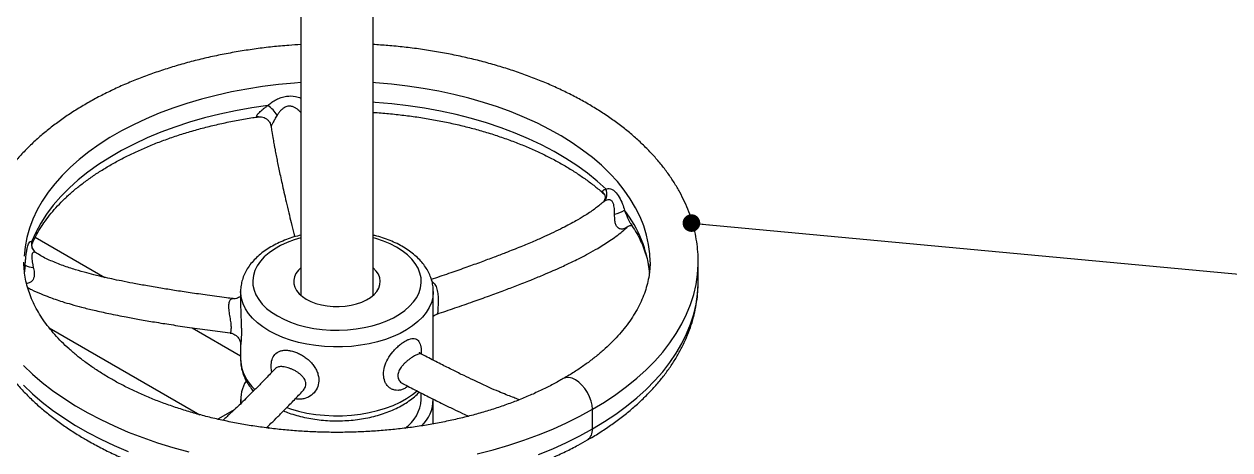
# Model space of a CAD drawing. Header units: millimetres. Extents: x 15 to 1268, y -316 to 292.
# Drawn here: x 171.22 to 204.6, y 258.94 to 270.74 of the extents above; entities that cross this region are included whole.
import ezdxf

# ---------------------------------------------------------------- set-up
doc = ezdxf.new("R2010")
doc.units = ezdxf.units.MM
doc.layers.add('FORMAT', color=7, linetype='Continuous')
doc.dimstyles.new('SLDDIMSTYLE1', dxfattribs={"dimtxt": 0.18, "dimasz": 0.488462, "dimexe": 0, "dimexo": 0.0625, "dimgap": 0, "dimtad": 0, "dimtih": 1, "dimtoh": 1, "dimdec": 0, "dimrnd": 1e-09, "dimzin": 0, "dimdsep": 46, "dimtxsty": 'Standard', "dimblk1": 'DOT', "dimblk2": 'DOT', "dimsah": 1, "dimcen": 0.09, "dimadec": 0, "dimazin": 0, "dimtfac": 0.488462, "dimtdec": 0, "dimtofl": 0, "dimtmove": 0, "dimatfit": 3, "dimldrblk": 'DOT', "dimfxl": 1, "dimfrac": 2, "dimtolj": 1, "dimtzin": 0, "dimarcsym": 0})

# ---------------------------------------------------------------- blocks, each defined once
blk = doc.blocks.new('_Dot')
at = {"color": 0, "linetype": 'ByBlock', "lineweight": -2}
blk.add_line((-0.5, 0), (-1, 0), dxfattribs=at)
at = {"color": 0, "linetype": 'ByBlock', "const_width": 0.5}
blk.add_lwpolyline([(-0.25, 0, 1), (0.25, 0, 1)], format="xyb", close=True, dxfattribs=at)

msp = doc.modelspace()

# ---------------------------------------------------------------- linework, layer by layer
at = {"color": 7, "linetype": 'Continuous', "lineweight": 25}
for p, q in [((178.88452768, 273.72962103), (178.88452768, 263.22122909)), ((180.88452768, 263.22122909), (180.88452768, 273.72962103)), ((171.53128933, 264.83284875), (173.45731866, 263.72097569)), ((171.56488733, 264.39171575), (171.55935035, 264.3950014)), ((188.55119435, 264.14851898), (188.55117178, 264.15993562)), ((189.88449462, 264.13367466), (189.88452768, 264.14851898)), ((189.88452768, 263.60415844), (189.88452768, 264.14851898)), ((171.23498753, 263.87055192), (171.24255138, 263.94386132)), ((189.88449462, 263.58931411), (189.88452768, 263.60415844)), ((177.21786101, 263.33197817), (177.21786101, 262.92574431)), ((177.21790602, 263.32303468), (177.21786101, 263.33197817)), ((182.55119435, 261.42671627), (182.55119435, 263.33197817)), ((175.87544788, 262.3250194), (177.21786101, 261.5500608)), ((177.21786101, 261.86125971), (177.21786101, 261.42671627)), ((177.55119435, 260.60175365), (177.55119435, 260.54993128)), ((182.21786101, 260.33799519), (182.21786101, 260.51606249)), ((177.05388888, 260.06391888), (176.58353559, 259.7923897)), ((177.21786101, 260.33799519), (177.21786101, 260.22065835)), ((182.55119435, 259.66342588), (182.55119435, 260.33799519)), ((186.95559549, 259.52211788), (186.95559549, 260.06647842)), ((178.0064863, 259.53862262), (177.95401991, 259.58142133))]:
    msp.add_line(p, q, dxfattribs=at)
at = {"color": 8, "linetype": 'Continuous', "lineweight": 25}
for p, q in [((187.26810625, 265.8145971), (187.24724631, 265.79728559)), ((171.25441027, 264.06316009), (171.22694134, 263.83312405)), ((171.91873927, 262.32323595), (176.08611819, 259.91745931))]:
    msp.add_line(p, q, dxfattribs=at)
at = {"color": 8, "linetype": 'Continuous', "lineweight": 25, "flags": 128}
for points in [[(178.88452768, 269.11826249), (178.70683983, 269.10527151), (178.26276666, 269.06330267), (177.82306547, 269.00808445), (177.38892162, 268.93976569), (176.96150548, 268.85853058), (176.5419693, 268.76459811), (176.13144405, 268.65822151), (175.73103646, 268.53968754), (175.34182595, 268.40931577), (174.96486176, 268.26745763), (174.60116011, 268.11449557), (174.2517015, 267.95084194), (173.91742798, 267.77693791), (173.59924071, 267.59325231), (173.29799747, 267.40028032), (173.01451034, 267.19854215), (172.74954357, 266.98858167), (172.50381145, 266.77096487), (172.27797644, 266.54627842), (172.07264734, 266.31512804), (171.8883777, 266.07813686), (171.72566426, 265.83594378), (171.58494567, 265.58920169), (171.46660129, 265.33857578), (171.37095015, 265.08474169), (171.29825012, 264.8283837), (171.24869716, 264.57019292), (171.22242488, 264.31086539)], [(188.55117178, 264.15993562), (188.54224992, 264.37576564), (188.51014838, 264.63487445), (188.45479368, 264.89267212), (188.37633507, 265.14846369), (188.27498404, 265.40155958), (188.15101383, 265.6512775), (188.00475863, 265.89694424), (187.83661273, 266.13789755), (187.6470294, 266.37348783), (187.43651975, 266.60308), (187.20565126, 266.8260551), (186.95504632, 267.04181204), (186.68538051, 267.24976917), (186.3973808, 267.44936588), (186.09182359, 267.64006409), (185.76953261, 267.82134972), (185.4313767, 267.99273404), (185.07826746, 268.15375503), (184.71115682, 268.30397862), (184.33103443, 268.44299982), (183.93892506, 268.57044386), (183.53588574, 268.68596718), (183.12300301, 268.78925833), (182.70138992, 268.88003888), (182.27218307, 268.95806408), (181.83653952, 269.0231236), (181.39563369, 269.07504204), (180.95065419, 269.11367946), (180.88452768, 269.11826249)], [(187.33378758, 266.16120013), (187.08564436, 266.38804005), (186.81679476, 266.60687508), (186.52801183, 266.81707598), (186.22012595, 267.01803833), (185.89402244, 267.20918426), (185.55063898, 267.38996415), (185.19096295, 267.55985819), (184.81602858, 267.71837784), (184.42691397, 267.8650673), (184.024738, 267.99950477), (183.6106571, 268.12130367), (183.18586193, 268.2301138), (182.75157397, 268.32562226), (182.30904199, 268.40755443), (181.85953846, 268.47567472), (181.40435591, 268.52978726), (180.94480318, 268.56973644), (180.88452768, 268.57390195)], [(178.88452768, 264.8211878), (178.7008375, 264.76496934), (178.50348124, 264.68988227), (178.32029638, 264.6036542), (178.15316265, 264.50716995), (178.00379507, 264.40141958), (177.87372635, 264.28748823), (177.76429117, 264.166545), (177.67661249, 264.03983091), (177.61159, 263.90864624), (177.56989093, 263.77433711), (177.55194317, 263.63828172), (177.55793088, 263.50187618), (177.58779263, 263.36652019), (177.64122198, 263.23360269), (177.71767068, 263.1044876), (177.81635427, 262.9804998), (177.93626012, 262.86291159), (178.07615783, 262.75292957), (178.23461186, 262.65168231)], [(178.23461186, 262.65168231), (178.40999626, 262.56020874), (178.60051135, 262.47944752), (178.80420218, 262.41022734), (179.01897861, 262.35325852), (179.24263675, 262.30912562), (179.47288156, 262.27828151), (179.70735041, 262.2610427), (179.94363735, 262.25758606), (180.17931774, 262.26794709), (180.41197318, 262.29201945), (180.63921632, 262.32955613), (180.85871533, 262.38017195), (181.06821786, 262.44334754), (181.26557412, 262.51843461), (181.44875898, 262.60466268), (181.61589271, 262.70114693), (181.7652603, 262.8068973), (181.89532902, 262.92082864), (182.00476419, 263.04177188), (182.09244288, 263.16848596), (182.15746536, 263.29967063), (182.19916443, 263.43397976), (182.21711219, 263.57003515), (182.21112448, 263.7064407), (182.18126274, 263.84179669), (182.12783338, 263.97471418), (182.05138468, 264.10382928), (181.95270109, 264.22781708), (181.83279524, 264.34540529), (181.69289753, 264.45538731), (181.5344435, 264.55663457), (181.3590591, 264.64810813), (181.16854402, 264.72886936), (180.96485318, 264.79808953), (180.88452768, 264.8211878)], [(186.95559549, 260.06647842), (187.28896527, 260.26846249), (187.60504165, 260.47950862), (187.9030864, 260.69912388), (188.18240344, 260.92679537), (188.4423404, 261.16199135), (188.6822902, 261.4041625), (188.90169242, 261.65274322), (189.10003463, 261.90715294), (189.27685359, 262.16679747), (189.43173635, 262.43107041), (189.56432115, 262.69935452), (189.67429835, 262.97102323), (189.76141109, 263.24544204), (189.8254559, 263.52197002), (189.86628322, 263.79996133), (189.88379769, 264.07876672), (189.88449462, 264.13367466)], [(186.95559549, 259.52211788), (187.28896527, 259.72410195), (187.60504165, 259.93514808), (187.9030864, 260.15476334), (188.18240344, 260.38243483), (188.4423404, 260.61763081), (188.6822902, 260.85980196), (188.90169242, 261.10838268), (189.10003463, 261.3627924), (189.27685359, 261.62243693), (189.43173635, 261.88670987), (189.56432115, 262.15499398), (189.67429835, 262.42666269), (189.76141109, 262.70108149), (189.8254559, 262.97760948), (189.86628322, 263.25560079), (189.88379769, 263.53440618), (189.88449462, 263.58931411)], [(177.9989096, 262.24343402), (177.83062295, 262.35015), (177.68038609, 262.46549432), (177.54951931, 262.58845333), (177.43917267, 262.71794646), (177.35031589, 262.85283573), (177.28372986, 262.99193571), (177.23999973, 263.13402401), (177.21950981, 263.27785193), (177.21790602, 263.32303468)], [(182.55119407, 263.33267829), (182.55101113, 263.31393278), (182.53636742, 263.16986709), (182.49841925, 263.02722605), (182.43750011, 262.88726317), (182.35414535, 262.75120846), (182.24908751, 262.62025758), (182.12324982, 262.49556133), (181.97773817, 262.37821554), (181.81383131, 262.26925144), (181.63296966, 262.16962663), (181.43674263, 262.08021661), (181.22687469, 262.00180711), (181.00521015, 261.9350872), (180.77369702, 261.88064322), (180.53436983, 261.83895362), (180.28933181, 261.81038478), (180.04073635, 261.79518775), (179.79076812, 261.7934961), (179.54162386, 261.80532468), (179.29549305, 261.83056954), (179.0545387, 261.86900884), (178.82087832, 261.92030477), (178.59656533, 261.98400653), (178.38357099, 262.05955431), (178.18376712, 262.14628421), (177.9989096, 262.24343402)], [(171.20420553, 261.28224001), (171.45422191, 261.04348674), (171.72392766, 260.81198541), (172.01269287, 260.58827671), (172.31984312, 260.37288312), (172.64466104, 260.16630771), (172.986388, 259.96903293), (173.34422589, 259.78151954), (173.71733895, 259.60420547), (174.10485577, 259.43750487), (174.50587129, 259.28180705), (174.9194489, 259.13747566), (175.34462268, 259.0048478), (175.78039963, 258.88423322)], [(171.20420553, 260.73787947), (171.45422191, 260.49912619), (171.72392766, 260.26762487), (172.01269287, 260.04391617), (172.31984312, 259.82852258), (172.64466104, 259.62194717), (172.986388, 259.42467239), (173.34422589, 259.237159), (173.71733895, 259.05984493), (174.10485577, 258.89314432)], [(186.95559549, 260.06647842), (186.94653759, 260.17790691), (186.91971196, 260.2955113), (186.87614951, 260.41477213), (186.81752431, 260.53110625), (186.74608929, 260.64004302), (186.66458967, 260.73739607), (186.57615743, 260.81942416), (186.48419097, 260.882975), (186.39222451, 260.92560637), (186.30379227, 260.94567997), (186.22229265, 260.94242439), (186.15085764, 260.91596473), (186.15010047, 260.91552549)], [(178.49212942, 260.11380381), (178.59656533, 260.07874463), (178.82087832, 260.01504287), (179.0545387, 259.96374695), (179.29549305, 259.92530765), (179.54162386, 259.90006278), (179.79076812, 259.8882342), (180.04073635, 259.88992586), (180.28933181, 259.90512289), (180.53436983, 259.93369173), (180.77369702, 259.97538132), (181.00521015, 260.0298253), (181.22687469, 260.09654521), (181.43674263, 260.17495471), (181.63296966, 260.26436474), (181.81383131, 260.36398955), (181.97773817, 260.47295364), (182.10544269, 260.5746256)], [(183.76710823, 258.82852006), (184.20780654, 258.94302058), (184.63840764, 259.06967878), (185.05790582, 259.20819885), (185.46532134, 259.35825727), (185.85970266, 259.51950356), (186.24012869, 259.69156114), (186.60571091, 259.87402814), (186.95559549, 260.06647842)], [(185.46532134, 258.81389673), (185.85970266, 258.97514302), (186.24012869, 259.1472006), (186.60571091, 259.3296676), (186.95559549, 259.52211788)]]:
    msp.add_lwpolyline(points, dxfattribs=at)
at = {"color": 7, "linetype": 'Continuous', "lineweight": 25, "flags": 128}
for points in [[(177.97386008, 268.48421908), (177.52347066, 268.41807759), (177.07987032, 268.33809397), (176.64433461, 268.24449819), (176.21811588, 268.13755939), (175.8024397, 268.01758506), (175.39850133, 267.88492019), (175.00746226, 267.73994624), (174.6304469, 267.58308007), (174.26853934, 267.41477275), (173.92278022, 267.23550824), (173.59416376, 267.04580199), (173.28363486, 266.8461995), (172.99208644, 266.63727471), (172.72035683, 266.41962838), (172.46922737, 266.19388633), (172.23942017, 265.96069767), (172.03159602, 265.72073292), (171.84635252, 265.47468208), (171.68422231, 265.22325267), (171.54567159, 264.96716764), (171.43109877, 264.70716337)], [(178.88452768, 263.98708779), (178.81531985, 263.9186582), (178.74990539, 263.82969423), (178.70657506, 263.73634046), (178.68617224, 263.64041392), (178.68909404, 263.54378171), (178.7152836, 263.44832466), (178.76423117, 263.35590074), (178.83498403, 263.26830887), (178.92616507, 263.18725394), (179.03599954, 263.11431357)], [(179.03599954, 263.11431357), (179.16234965, 263.05090748), (179.30275614, 262.99826979), (179.45448614, 262.95742503), (179.61458642, 262.9291682), (179.77994079, 262.91404929), (179.94733083, 262.91236257), (180.11349848, 262.92414087), (180.27520947, 262.94915493), (180.42931628, 262.9869179), (180.5728194, 263.03669475), (180.70292571, 263.09751663), (180.81710283, 263.16819972), (180.91312844, 263.24736826), (180.98913351, 263.3334813), (181.04363867, 263.42486277), (181.07558306, 263.51973403), (181.08434492, 263.61624851), (181.06975369, 263.71252767), (181.03209339, 263.80669755), (180.97209703, 263.89692523), (180.89093236, 263.98145455), (180.88452768, 263.98708779)]]:
    msp.add_lwpolyline(points, dxfattribs=at)
at = {"color": 7, "linetype": 'Continuous', "lineweight": 25}
for centre, radius, start, end in [((177.33498629, 267.60950488), 1.08318265, 34.176021986, 53.856353745), ((187.04057095, 266.0372399), 0.31834279, 315.62266127, 22.91669143), ((187.27184224, 266.61983839), 1.18788469, 284.628685311, 298.934802811), ((171.47452341, 264.4087806), 0.40976009, 237.50842165, 270.638154684), ((178.18676923, 260.33133751), 0.96775938, 147.772973763, 185.642088569), ((181.17012645, 260.4059623), 1.04993679, 304.701171574, 356.288392076), ((181.47043382, 260.37539063), 1.08140729, 314.731736777, 358.018297205)]:
    msp.add_arc(centre, radius, start, end, dxfattribs=at)
at = {"color": 8, "linetype": 'Continuous', "lineweight": 25}
for centre, radius, start, end in [((185.15239831, 263.4952608), 3.40670182, 5.85233033, 37.735831964), ((171.74718619, 264.65530492), 0.32031322, 170.682851048, 221.101692766), ((178.36047204, 261.48648089), 1.14417296, 182.994144856, 229.297052711), ((186.62263953, 259.48898867), 0.33460009, 305.475140804, 5.682242762)]:
    msp.add_arc(centre, radius, start, end, dxfattribs=at)
at = {"color": 7, "linetype": 'Continuous', "lineweight": 25}
for points, knots in [([(178.88452768, 270.17219763), (178.77303746, 270.16537791), (178.50945982, 270.1492552), (178.09680071, 270.10933421), (177.64722776, 270.05478272), (177.20227352, 269.98755829), (176.76274265, 269.90830991), (176.32955086, 269.81701587), (175.90357005, 269.71385629), (175.48566848, 269.59897839), (175.07669916, 269.47255865), (174.6775024, 269.33478547), (174.28890516, 269.18586348), (173.91172169, 269.02601235), (173.54675447, 268.85546778), (173.19479546, 268.67448273), (172.85662777, 268.48332975), (172.53302781, 268.28230493), (172.22478013, 268.07174231), (171.93266425, 267.85201567), (171.65745133, 267.62354672), (171.39988783, 267.38680305), (171.16069671, 267.14231275), (170.9405639, 266.89066941), (170.74012094, 266.63253274), (170.55992584, 266.36862298), (170.40044304, 266.09970814), (170.26203416, 265.82658488), (170.14493255, 265.55005512), (170.04931655, 265.27090182), (169.97506445, 264.98986898), (169.9227295, 264.70764417), (169.89056447, 264.42944506), (169.88683831, 264.24530537), (169.88502513, 264.15570117)], [0, 0, 0, 0, 0.0232699491, 0.0550132394, 0.0867660869, 0.1185312423, 0.1503114225, 0.1821092831, 0.2139273779, 0.2457681007, 0.2776336047, 0.309525691, 0.3414456601, 0.3733941138, 0.4053707008, 0.4373737923, 0.4694000827, 0.5014441145, 0.5334975682, 0.565544606, 0.5975686851, 0.629549023, 0.6614606505, 0.6932750189, 0.7249613314, 0.7564886758, 0.7878288664, 0.818959683, 0.8498680155, 0.8805523541, 0.911024165, 0.9413079258, 0.971439857, 1, 1, 1, 1]), ([(189.88396269, 264.13172131), (189.88415927, 264.1366833), (189.88807893, 264.23562168), (189.87616076, 264.42870502), (189.84662862, 264.70985075), (189.79381911, 264.98945864), (189.7208624, 265.26701773), (189.62702569, 265.54210546), (189.51260281, 265.81425965), (189.37762443, 266.08298625), (189.22223521, 266.34774602), (189.04662217, 266.60795666), (188.85105974, 266.86300068), (188.63591435, 267.11224019), (188.40164893, 267.35503499), (188.14881624, 267.5907608), (187.87804662, 267.81882468), (187.59003234, 268.03867569), (187.2855118, 268.24981047), (186.9652558, 268.45177419), (186.63006657, 268.64415267), (186.28076201, 268.82657534), (185.91816862, 268.99871137), (185.54310799, 269.16026835), (185.1564069, 269.31098154), (184.75890087, 269.45060938), (184.35143472, 269.57893108), (183.93486343, 269.69574603), (183.51005191, 269.80086981), (183.07787716, 269.89414579), (182.63922022, 269.97540025), (182.19499483, 270.04460977), (181.74603738, 270.10127777), (181.30908848, 270.14519561), (181.02080179, 270.16396965), (180.88452768, 270.1728442)], [0, 0, 0, 0, 0.0015785158, 0.0314744171, 0.0613603795, 0.0912820178, 0.1212913368, 0.1514341476, 0.1817473206, 0.2122567494, 0.2429762409, 0.2739074947, 0.3050412002, 0.3363590991, 0.3678366821, 0.3994460835, 0.4311587473, 0.4629475538, 0.4947882638, 0.5266602949, 0.5585469488, 0.5904325136, 0.6223075608, 0.6541661391, 0.6860044646, 0.7178204647, 0.7496133875, 0.7813834802, 0.8131317327, 0.844859677, 0.8765692349, 0.9082626036, 0.9399421713, 0.9716104569, 1, 1, 1, 1]), ([(178.89192987, 268.27838892), (178.86386604, 268.30918466), (178.81898192, 268.35843809), (178.74369684, 268.41284711), (178.67052696, 268.45038328), (178.59399008, 268.46779019), (178.52473824, 268.46265629), (178.47124006, 268.4468223), (178.41460275, 268.41844223), (178.3541801, 268.37267893), (178.29391407, 268.30904982), (178.25444298, 268.25520873), (178.23481226, 268.22386385), (178.23112034, 268.21796886)], [0, 0, 0, 0, 0.1550216838, 0.2479353, 0.343112829, 0.4578891583, 0.5307828037, 0.59376976, 0.6589275502, 0.7587885118, 0.865643213, 0.9747317097, 1, 1, 1, 1]), ([(171.45027299, 264.66371442), (171.48056647, 264.72962164), (171.54396438, 264.86755164), (171.66535753, 265.0763455), (171.80786867, 265.28875544), (171.96941459, 265.49749038), (172.14912972, 265.7022767), (172.34691828, 265.90277882), (172.56244997, 266.09859925), (172.79540025, 266.28929034), (173.04537078, 266.47436818), (173.31189781, 266.65332348), (173.59444326, 266.82563392), (173.89240625, 266.99078151), (174.20513225, 267.14826298), (174.5319202, 267.29759569), (174.872016, 267.43831608), (175.22461613, 267.56998602), (175.58887576, 267.69218853), (175.96390013, 267.80455884), (176.34879793, 267.90667906), (176.74250225, 267.99848021), (177.14445877, 268.07874565), (177.46754458, 268.13578404), (177.65811816, 268.16202592), (177.71044341, 268.16923108)], [0, 0, 0, 0, 0.0423717009, 0.0886750968, 0.134452149, 0.179808115, 0.2248425152, 0.2696419662, 0.3142781493, 0.3588083537, 0.4032771247, 0.4477182467, 0.4921543048, 0.536600237, 0.5810701015, 0.6255732317, 0.6701153157, 0.7146992652, 0.7593259007, 0.8039944877, 0.8487031497, 0.8934491836, 0.9382292982, 0.9830397914, 1, 1, 1, 1]), ([(177.71133739, 268.17051547), (177.71286757, 268.17082175), (177.72710656, 268.17367188), (177.77002586, 268.1745972), (177.83332039, 268.16448121), (177.90175357, 268.13666882), (177.96587913, 268.09031067), (178.01602029, 268.02931642), (178.04779873, 267.96476551), (178.05542466, 267.9237491), (178.05873521, 267.90594321)], [0, 0, 0, 0, 0.0145841256, 0.1357117996, 0.2741038458, 0.4224583048, 0.5755478312, 0.7409469898, 0.8875408613, 1, 1, 1, 1]), ([(180.88452768, 268.29243052), (180.90453581, 268.29136249), (181.06650707, 268.28271645), (181.36814767, 268.2552755), (181.78793269, 268.20945969), (182.2027157, 268.15104337), (182.61171972, 268.08164572), (183.01384245, 268.00109416), (183.40809117, 267.90974117), (183.7934704, 267.8078439), (184.1690162, 267.69572998), (184.53379151, 267.57375274), (184.88689243, 267.44230258), (185.22745104, 267.30180279), (185.55464273, 267.15270975), (185.86768082, 266.99550844), (186.1658595, 266.83071894), (186.44841776, 266.6588591), (186.71507167, 266.48056482), (186.9640456, 266.29612295), (187.15924937, 266.1394416), (187.26450615, 266.04283636), (187.29905053, 266.01113135)], [0, 0, 0, 0, 0.0076132952, 0.0616317006, 0.1156324145, 0.1696100533, 0.2235592702, 0.2774747917, 0.3313514742, 0.3851843867, 0.438968928, 0.4927009898, 0.5463771778, 0.5999951089, 0.6535538025, 0.7070541925, 0.760499786, 0.813897502, 0.867258724, 0.920600599, 0.9739417976, 1, 1, 1, 1]), ([(178.06003442, 267.90663664), (178.06741468, 267.8573753), (178.08592419, 267.73382905), (178.11466165, 267.56462306), (178.14155233, 267.4123707), (178.16153904, 267.303525), (178.1774734, 267.21859315), (178.19303265, 267.13727041), (178.21443829, 267.02746346), (178.24255219, 266.88697785), (178.27857868, 266.71247693), (178.31901626, 266.52229958), (178.36532377, 266.31056939), (178.41897815, 266.07183231), (178.48143944, 265.80110982), (178.54809, 265.51920218), (178.61871538, 265.22685469), (178.67291354, 265.00541011), (178.70518393, 264.87626631), (178.71277959, 264.84586901)], [0, 0, 0, 0, 0.0382149564, 0.0958421956, 0.1397305525, 0.167279432, 0.1903441169, 0.2145409684, 0.2399323789, 0.2898038538, 0.3443390225, 0.405182925, 0.4743112026, 0.5547423717, 0.6481225202, 0.756344859, 0.8550541116, 0.9658832723, 1, 1, 1, 1]), ([(187.33378758, 266.16120013), (187.35234236, 266.16918344), (187.38944125, 266.18514547), (187.45245204, 266.18123552), (187.51903455, 266.15318946), (187.60343917, 266.08552663), (187.69835862, 265.95362007), (187.78528584, 265.76878674), (187.82777094, 265.63804812), (187.84655757, 265.58023638)], [0, 0, 0, 0, 0.1157297027, 0.2313927736, 0.3492913584, 0.4670655224, 0.6664413976, 0.8525026158, 1, 1, 1, 1]), ([(187.24658951, 265.79811077), (187.16943127, 265.73465675), (187.00374499, 265.59839833), (186.74943929, 265.4327216), (186.51996163, 265.29693742), (186.31980031, 265.18721793), (186.11450451, 265.08082297), (185.88092092, 264.96678649), (185.61377316, 264.84325154), (185.31112511, 264.7102041), (184.95251359, 264.56023557), (184.58682231, 264.41459463), (184.22064863, 264.27422822), (183.86216166, 264.14088095), (183.46345609, 263.99665483), (183.02052021, 263.84102532), (182.69413012, 263.72819117), (182.51485595, 263.66810263), (182.49895913, 263.66277438)], [0, 0, 0, 0, 0.0549373118, 0.1179700019, 0.1682102741, 0.2041582353, 0.2464933508, 0.2989617495, 0.3518395955, 0.4144777629, 0.4884542754, 0.5755888014, 0.6420069565, 0.7158841144, 0.7979764454, 0.8891064387, 0.9901667082, 1, 1, 1, 1]), ([(187.28900061, 266.0238692), (187.28862988, 266.02430203), (187.28713839, 266.02604334), (187.29502813, 266.01449394), (187.30580639, 265.98379767), (187.31099743, 265.92961201), (187.29787241, 265.86938975), (187.26918439, 265.81910853), (187.25021069, 265.80225797), (187.2424674, 265.79538115)], [0, 0, 0, 0, 0.0406002555, 0.1633412166, 0.301175289, 0.467275372, 0.6652837957, 0.8634001564, 1, 1, 1, 1]), ([(187.57184705, 265.47046153), (187.57167235, 265.51310118), (187.57139295, 265.58129729), (187.56097973, 265.67165024), (187.54495187, 265.74659809), (187.51955479, 265.80675856), (187.48820171, 265.84382078), (187.45922847, 265.86257729), (187.42391525, 265.87276348), (187.38011639, 265.8707132), (187.3295755, 265.85355917), (187.29208523, 265.83199753), (187.27190207, 265.81735155), (187.26810625, 265.8145971)], [0, 0, 0, 0, 0.1550216838, 0.2479353, 0.343112829, 0.4578891583, 0.5307828037, 0.59376976, 0.6589275502, 0.7587885118, 0.865643213, 0.9747317097, 1, 1, 1, 1]), ([(182.65349846, 262.70563667), (182.81863347, 262.76135793), (183.15218884, 262.87390903), (183.63558819, 263.04245992), (184.08726155, 263.2041392), (184.48912239, 263.35244309), (184.87060834, 263.49769111), (185.22992663, 263.63948628), (185.56581068, 263.77761433), (185.85322278, 263.90091231), (186.08515723, 264.00469927), (186.27343661, 264.09219118), (186.44431388, 264.17423462), (186.63496102, 264.26933627), (186.85873624, 264.38700525), (187.13331452, 264.54154487), (187.44841146, 264.73973894), (187.7341699, 264.94531276), (187.89476364, 265.09158984), (187.94965574, 265.1415884)], [0, 0, 0, 0, 0.0912579436, 0.1843314604, 0.2672876051, 0.3411528055, 0.4068514802, 0.4787465088, 0.5406073575, 0.5936745329, 0.6390097843, 0.6703214752, 0.6993045979, 0.7351677984, 0.7781477374, 0.826756524, 0.89314523, 0.9634762675, 1, 1, 1, 1]), ([(187.94580593, 265.13349601), (187.95259863, 265.13933331), (187.96772889, 265.15233547), (188.00951635, 265.16336722), (188.04808955, 265.1589322), (188.06248826, 265.15090101), (188.06053643, 265.15238495), (188.06015021, 265.15267859)], [0, 0, 0, 0, 0.2466208897, 0.5493310453, 0.7705145818, 0.9545894386, 1, 1, 1, 1]), ([(188.01702809, 265.20044507), (188.04066042, 265.16649096), (188.11282171, 265.06281213), (188.21283609, 264.88748597), (188.31834594, 264.67453598), (188.40424049, 264.45919343), (188.47072969, 264.24151742), (188.51530681, 264.04499759), (188.52890121, 263.92117622), (188.53445974, 263.87054773)], [0, 0, 0, 0, 0.0770054235, 0.2351359643, 0.3946970839, 0.5560451799, 0.7195098245, 0.885312269, 1, 1, 1, 1]), ([(171.25441027, 264.06316009), (171.25788707, 264.11028711), (171.26483866, 264.20451401), (171.27904705, 264.33780005), (171.29660464, 264.45924647), (171.32242634, 264.58742371), (171.35794869, 264.68727426), (171.39788408, 264.72783888), (171.42091475, 264.71350272), (171.43109877, 264.70716337)], [0, 0, 0, 0, 0.1157297027, 0.2313927736, 0.3492913584, 0.4670655224, 0.6664413976, 0.8525026158, 1, 1, 1, 1]), ([(178.88452768, 264.89272147), (178.81989997, 264.87593821), (178.68192429, 264.84010713), (178.48143646, 264.77042725), (178.28247577, 264.68719801), (178.09564094, 264.59201899), (177.92229385, 264.48561588), (177.7642452, 264.3683669), (177.62328903, 264.24103271), (177.50125143, 264.1046931), (177.39967929, 263.96081756), (177.31997618, 263.81123483), (177.26207266, 263.65792818), (177.22861883, 263.50292776), (177.2149836, 263.3899385), (177.21885704, 263.32963879), (177.21942133, 263.32085424)], [0, 0, 0, 0, 0.0686801196, 0.1466272924, 0.2248418663, 0.3033327529, 0.3820654436, 0.4609154162, 0.5395881216, 0.6177015683, 0.6947928241, 0.7704401613, 0.8444163816, 0.9167828087, 0.9878767908, 1, 1, 1, 1]), ([(182.54975591, 263.33276274), (182.54887448, 263.37556047), (182.54694392, 263.46929872), (182.51865527, 263.61239391), (182.47063266, 263.76028697), (182.40212249, 263.90403229), (182.31409851, 264.0430214), (182.20655497, 264.17648356), (182.07995081, 264.30343815), (181.93505152, 264.4227342), (181.77309543, 264.53321155), (181.5956291, 264.63374112), (181.40461731, 264.72368088), (181.20136054, 264.80151847), (181.02744719, 264.85783283), (180.91890648, 264.88354639), (180.88452768, 264.89169081)], [0, 0, 0, 0, 0.0592647679, 0.1298053935, 0.2006044582, 0.2722332316, 0.3451198558, 0.4194824565, 0.4952953648, 0.5723170596, 0.650182455, 0.7285178615, 0.807012264, 0.8854376103, 0.9637139184, 1, 1, 1, 1]), ([(171.50759665, 264.44623418), (171.49723855, 264.45781681), (171.47107443, 264.48707406), (171.44906918, 264.54179728), (171.43930066, 264.59766023), (171.44188106, 264.63970236), (171.44878079, 264.66263669), (171.44886105, 264.66262519), (171.44888831, 264.66262129)], [0, 0, 0, 0, 0.1356173058, 0.3425636012, 0.539395117, 0.7283099782, 0.9077383117, 1, 1, 1, 1]), ([(171.56661455, 264.39425383), (171.55359963, 264.40277662), (171.52963518, 264.41846968), (171.51476474, 264.43569624), (171.50797032, 264.44356717)], [0, 0, 0, 0, 0.5430929451, 1, 1, 1, 1]), ([(177.00001309, 263.1325808), (176.94287965, 263.13988717), (176.70766371, 263.16996715), (176.31320662, 263.22400505), (175.8335476, 263.29248594), (175.40487785, 263.3574474), (174.99598226, 263.42300273), (174.60902244, 263.48911445), (174.24556226, 263.555857), (173.93277574, 263.61744704), (173.66462597, 263.67390647), (173.43292752, 263.72589395), (173.20354836, 263.78060809), (172.94379875, 263.84712847), (172.63556525, 263.93485783), (172.29793443, 264.04454153), (171.96423809, 264.1791449), (171.71243429, 264.29480656), (171.59226434, 264.3811345), (171.56395755, 264.40146959)], [0, 0, 0, 0, 0.0308227499, 0.126895929, 0.2129149381, 0.2898376381, 0.3585377401, 0.4340533001, 0.4993443456, 0.555631535, 0.603986945, 0.6453463467, 0.6820981414, 0.729542065, 0.7880387279, 0.8526928932, 0.918357941, 0.980768699, 1, 1, 1, 1]), ([(173.61817063, 260.91598037), (173.567793, 260.94550514), (173.42128976, 261.03136616), (173.19054751, 261.17884853), (172.93190121, 261.36003849), (172.6904265, 261.54695798), (172.46631152, 261.73889648), (172.25999988, 261.93530639), (172.07175958, 262.13563237), (171.90180643, 262.33937707), (171.75028402, 262.54610868), (171.61728488, 262.75548823), (171.50288815, 262.96728942), (171.40714999, 263.18141009), (171.33033661, 263.39786185), (171.27227143, 263.61672173), (171.23504023, 263.83803544), (171.2175245, 264.01404811), (171.21970475, 264.11637235), (171.22029551, 264.14409796)], [0, 0, 0, 0, 0.03217754, 0.0935755461, 0.1549344295, 0.216282477, 0.277641653, 0.3390524962, 0.4005688445, 0.4622603328, 0.5242146231, 0.5865386863, 0.6493578926, 0.7128108024, 0.7770363816, 0.8421494098, 0.9082008031, 0.9751262345, 1, 1, 1, 1]), ([(188.54968516, 264.15818059), (188.55020791, 264.14512603), (188.55375603, 264.05651942), (188.54009541, 263.89245725), (188.50735762, 263.66617941), (188.45184061, 263.44093939), (188.37639327, 263.21772592), (188.28090771, 262.99719617), (188.16604807, 262.77975333), (188.03217638, 262.56565608), (187.87962288, 262.35512272), (187.70865206, 262.14839874), (187.51951192, 261.94579114), (187.31249045, 261.74766024), (187.08783142, 261.55446286), (186.84615027, 261.36654956), (186.58694551, 261.18485588), (186.35475217, 261.0345279), (186.2030718, 260.9477953), (186.1490072, 260.91688053)], [0, 0, 0, 0, 0.0116612249, 0.0791494534, 0.1465736178, 0.2134530977, 0.2795059581, 0.3446247902, 0.408840622, 0.4722643258, 0.5350378545, 0.5973040302, 0.6591914701, 0.720808935, 0.782244703, 0.8435682888, 0.9048330448, 0.9660789096, 1, 1, 1, 1]), ([(169.88502513, 263.61134063), (169.88485399, 263.6067451), (169.8811831, 263.5081706), (169.8935459, 263.31547298), (169.92369694, 263.03436501), (169.97713851, 262.754813), (170.0507201, 262.47732192), (170.14518067, 262.20231587), (170.2602247, 261.93025762), (170.39582114, 261.66164259), (170.55182364, 261.39701134), (170.72804298, 261.1369474), (170.92420213, 260.88206914), (171.13993143, 260.63301461), (171.37476618, 260.39042453), (171.62814716, 260.15491966), (171.89945659, 259.92710221), (172.18794561, 259.7074828), (172.49308039, 259.496709), (172.75018023, 259.33452063), (172.90625038, 259.24335402), (172.95155815, 259.21688801)], [0, 0, 0, 0, 0.0027089413, 0.0581070393, 0.1134887841, 0.168939658, 0.2245557692, 0.2804215781, 0.3366048431, 0.3931528916, 0.4500906222, 0.5074205291, 0.565124795, 0.6231691592, 0.6815079381, 0.7400893874, 0.7988606189, 0.8577715058, 0.9167773202, 0.9758401365, 1, 1, 1, 1]), ([(171.32192714, 263.44214724), (171.35702016, 263.42232426), (171.47758355, 263.35422166), (171.67729299, 263.26850203), (171.89722577, 263.18092205), (172.09373716, 263.11089274), (172.29838162, 263.04356233), (172.5424564, 262.97025195), (172.83421626, 262.89068681), (173.18133805, 262.80521023), (173.59288692, 262.71397253), (174.01300439, 262.6301922), (174.43427521, 262.55291597), (174.84758466, 262.48216612), (175.30833882, 262.4084645), (175.8215624, 262.33173223), (176.36711389, 262.25487704), (176.74233126, 262.20588491), (176.92770549, 262.1816806)], [0, 0, 0, 0, 0.0210938711, 0.072468782, 0.1126840649, 0.1441358837, 0.1807635143, 0.2244594325, 0.2762960967, 0.337578451, 0.4098727511, 0.4950368116, 0.5600266109, 0.6324311742, 0.7130532365, 0.8027745192, 0.9025617522, 1, 1, 1, 1]), ([(186.81607217, 259.2177627), (186.84412641, 259.23344645), (186.9855029, 259.31248309), (187.22575936, 259.46466301), (187.53540198, 259.67431327), (187.82776954, 259.89393824), (188.10356942, 260.12210482), (188.36165847, 260.35861832), (188.60141885, 260.60288003), (188.82213494, 260.85431776), (189.02318085, 261.11226855), (189.20399404, 261.37601525), (189.36410758, 261.64479063), (189.5031563, 261.9177987), (189.62090359, 262.19423728), (189.71716752, 262.4733226), (189.79206867, 262.75430893), (189.84504622, 263.03650797), (189.8778133, 263.31433147), (189.8819527, 263.49811859), (189.88396269, 263.58736077)], [0, 0, 0, 0, 0.0147318425, 0.0742396239, 0.1337656643, 0.1932805989, 0.2527539375, 0.3121473258, 0.3714146178, 0.4305029677, 0.4893552586, 0.547914019, 0.6061266661, 0.663951512, 0.7213636238, 0.7783594978, 0.8349596876, 0.891208944, 0.9471739285, 1, 1, 1, 1]), ([(177.21786101, 263.20338619), (177.21459877, 263.19971333), (177.20245519, 263.18604124), (177.16263555, 263.15885666), (177.10159476, 263.13573408), (177.04263418, 263.12639886), (177.00953156, 263.13276264), (176.99973173, 263.1346466)], [0, 0, 0, 0, 0.0929629854, 0.3460513461, 0.612112918, 0.8851683495, 1, 1, 1, 1]), ([(182.55119435, 262.64481727), (182.56836258, 262.6594433), (182.59828196, 262.68493234), (182.63731884, 262.69749661), (182.65395573, 262.7028513)], [0, 0, 0, 0, 0.5738162363, 1, 1, 1, 1]), ([(176.9273278, 262.17953393), (176.9351885, 262.17908795), (176.97065209, 262.17707591), (177.02787507, 262.15453129), (177.09163151, 262.11564523), (177.1401538, 262.0682137), (177.17515341, 262.0179065), (177.19838035, 261.96763032), (177.21147507, 261.9211209), (177.21695485, 261.88461995), (177.21731558, 261.86660397), (177.21742839, 261.86097009)], [0, 0, 0, 0, 0.0498038006, 0.2246899992, 0.3806696232, 0.5220928281, 0.6509659804, 0.7676396328, 0.8713751815, 0.9597769629, 1, 1, 1, 1]), ([(177.21902162, 261.42282843), (177.22027404, 261.3781293), (177.22295352, 261.28249792), (177.25260109, 261.13765508), (177.30191836, 260.99004139), (177.37116833, 260.84633824), (177.4618209, 260.70846782), (177.5307109, 260.6172375), (177.57367408, 260.5747125), (177.57483901, 260.57355946)], [0, 0, 0, 0, 0.1458462133, 0.3120301154, 0.4789063828, 0.6478064334, 0.8197142511, 0.9951116414, 1, 1, 1, 1]), ([(182.22651733, 261.59582884), (182.21916302, 261.59947638), (182.19805237, 261.60994666), (182.1771327, 261.63244796), (182.16685095, 261.65108404), (182.16766699, 261.64899303), (182.1679003, 261.64839518)], [0, 0, 0, 0, 0.2065801087, 0.5929909853, 0.8836302102, 1, 1, 1, 1]), ([(184.93115315, 260.33181843), (184.91407281, 260.33790942), (184.85107769, 260.360374), (184.73094686, 260.4060557), (184.55881664, 260.47420382), (184.34948974, 260.56150576), (184.12749485, 260.65849157), (183.89593096, 260.76352412), (183.65872473, 260.87439172), (183.39039919, 261.00332395), (183.08749976, 261.15257826), (182.74617417, 261.3249411), (182.45470657, 261.47458581), (182.27643551, 261.56839675), (182.22576637, 261.5950602)], [0, 0, 0, 0, 0.0193869849, 0.0715023917, 0.1353323603, 0.2125960202, 0.3053455328, 0.3824028064, 0.4695973105, 0.5680564675, 0.6790366167, 0.8039294061, 0.9442717794, 1, 1, 1, 1]), ([(178.17900455, 261.19658522), (178.13441364, 261.14963569), (178.00746963, 261.01597702), (177.80949907, 260.81160727), (177.59482488, 260.59300418), (177.40982147, 260.40806379), (177.25116436, 260.25233606), (177.10914439, 260.11556865), (176.9838417, 259.99736422), (176.87540754, 259.89738921), (176.79159745, 259.8215708), (176.74400138, 259.77951209), (176.72413553, 259.76195744)], [0, 0, 0, 0, 0.0911590478, 0.2595169169, 0.4054196831, 0.5314007318, 0.6396786919, 0.732183913, 0.8246971876, 0.8993026889, 0.957970513, 1, 1, 1, 1]), ([(178.17961466, 261.19647363), (178.1797424, 261.19669148), (178.18001062, 261.1971489), (178.17986801, 261.19693259), (178.17979332, 261.19681931)], [0, 0, 0, 0, 0.4762667129, 1, 1, 1, 1]), ([(186.1490072, 260.91688053), (186.10610874, 260.89166703), (185.96702426, 260.80992036), (185.71560419, 260.67943946), (185.39618691, 260.52579912), (185.06220822, 260.38096762), (184.71557002, 260.24486758), (184.35679771, 260.11806649), (183.98684017, 260.00092341), (183.60658112, 259.89381502), (183.21696485, 259.79707289), (182.81895732, 259.71099874), (182.41355179, 259.6358593), (182.00176264, 259.5718869), (181.58462275, 259.5192788), (181.16318003, 259.478197), (180.73849439, 259.44876807), (180.31163475, 259.43108299), (179.88367614, 259.42519714), (179.45569925, 259.43113017), (179.02878757, 259.44886559), (178.60402214, 259.47835057), (178.18247631, 259.51949624), (177.76521298, 259.57217802), (177.35328412, 259.63623553), (176.94772783, 259.71147256), (176.54956529, 259.79765714), (176.15979775, 259.89452162), (175.77940267, 260.00176265), (175.40933219, 260.11904228), (175.05050198, 260.24598512), (174.70381489, 260.38219147), (174.37005339, 260.52719186), (174.05025975, 260.68062199), (173.80153846, 260.81146615), (173.66096991, 260.89158605), (173.61817063, 260.91598037)], [0, 0, 0, 0, 0.0134839576, 0.0437174061, 0.0739707751, 0.1042490432, 0.1345550336, 0.1648899369, 0.1952537228, 0.2256454579, 0.2560635512, 0.2865059397, 0.3169702272, 0.3474537877, 0.3779538397, 0.4084674996, 0.4389918187, 0.469523807, 0.5000604495, 0.5305987151, 0.5611350533, 0.5916659109, 0.6221882374, 0.6526989854, 0.6831951213, 0.7136736418, 0.7441316, 0.7745661445, 0.8049745756, 0.8353544243, 0.8657035602, 0.8960203376, 0.9263037895, 0.9565538824, 0.9867718462, 1, 1, 1, 1]), ([(181.70321565, 260.78257022), (181.82998342, 260.7162718), (182.08527756, 260.58275523), (182.45326973, 260.3953336), (182.79300105, 260.22595437), (183.09003909, 260.08177725), (183.33081811, 259.96758283), (183.47305212, 259.90257088), (183.52946517, 259.87678576)], [0, 0, 0, 0, 0.2082234577, 0.419335526, 0.6044069377, 0.76623586, 0.9072841549, 1, 1, 1, 1]), ([(177.930232, 259.55335397), (177.97285881, 259.59469198), (178.0777471, 259.69640902), (178.25405524, 259.87178712), (178.46951027, 260.0896905), (178.70153747, 260.32832329), (178.8620486, 260.49672426), (178.94084232, 260.57939105)], [0, 0, 0, 0, 0.1264062782, 0.3110375285, 0.5230925059, 0.7658896537, 1, 1, 1, 1]), ([(178.40312468, 260.02313735), (178.45400642, 260.0024982), (178.57146871, 259.95485199), (178.76801518, 259.89398512), (178.98843748, 259.83866743), (179.2158577, 259.79614272), (179.44808863, 259.76612281), (179.68353195, 259.74885909), (179.92042497, 259.74438904), (180.15703569, 259.75273814), (180.39162284, 259.77386414), (180.62246773, 259.80767344), (180.84788955, 259.85402597), (181.06625077, 259.91274242), (181.27593488, 259.98361912), (181.47539697, 260.06640095), (181.66292013, 260.16089641), (181.83740906, 260.26650307), (181.99517946, 260.3837882), (182.10435061, 260.4764669), (182.1545777, 260.53296692), (182.16396898, 260.5435311)], [0, 0, 0, 0, 0.0424758912, 0.0980570874, 0.1535161095, 0.2088599045, 0.2641097116, 0.3192943725, 0.3744466189, 0.4296011678, 0.4847860399, 0.5400334289, 0.5953797096, 0.6508601699, 0.7065066808, 0.7623431384, 0.8183772022, 0.8745865247, 0.9308889681, 0.9870778585, 1, 1, 1, 1]), ([(172.95155815, 259.21688801), (173.01109377, 259.1830333), (173.18283725, 259.08537203), (173.47765853, 258.93154964), (173.83972687, 258.75898427), (174.21446578, 258.59713195), (174.60081649, 258.44608049), (174.99801188, 258.30611688), (175.40518915, 258.1774504), (175.8214986, 258.06028597), (176.246074, 257.95480572), (176.6780403, 257.86117454), (177.11651179, 257.77953874), (177.56059326, 257.71002631), (178.00938064, 257.65274657), (178.46196223, 257.60778981), (178.91741988, 257.57522707), (179.37483057, 257.55510981), (179.83326795, 257.54746969), (180.29180231, 257.55231849), (180.74950138, 257.56964773), (181.20543488, 257.59942855), (181.65867811, 257.64161212), (182.1083146, 257.69613038), (182.55343507, 257.76289631), (182.99313898, 257.84180445), (183.42653596, 257.93273143), (183.85274667, 258.03553682), (184.27090514, 258.15006287), (184.68015436, 258.27613851), (185.07966539, 258.41356709), (185.46856733, 258.5621743), (185.84620814, 258.72163012), (186.21117748, 258.8921132), (186.53572086, 259.05697532), (186.73183932, 259.16945338), (186.81607217, 259.2177627)], [0, 0, 0, 0, 0.0160088503, 0.0461810153, 0.0763378982, 0.1064793392, 0.1366017016, 0.1667029815, 0.1967824345, 0.22684027, 0.2568774062, 0.2868952793, 0.3168956982, 0.3468807351, 0.3768526448, 0.4068138074, 0.4367666871, 0.4667138038, 0.496657715, 0.5266010024, 0.5565459279, 0.5864945697, 0.616449541, 0.6464134525, 0.6763889006, 0.7063784505, 0.7363846105, 0.7664097941, 0.7964562657, 0.8265260656, 0.8566209052, 0.8867420285, 0.9168900267, 0.9470645993, 0.9772642508, 1, 1, 1, 1])]:
    msp.add_open_spline(points, degree=3, knots=knots, dxfattribs=at)
at = {"color": 8, "linetype": 'Continuous', "lineweight": 25}
for points, knots in [([(177.97386008, 268.48421908), (178.00951002, 268.5149398), (178.08078936, 268.57636356), (178.20570117, 268.65123292), (178.34196436, 268.7084198), (178.51975312, 268.75001416), (178.71179504, 268.75209159), (178.83511809, 268.70746103), (178.88452768, 268.68957972)], [0, 0, 0, 0, 0.1447127863, 0.2893422537, 0.436767092, 0.5840363499, 0.833343466, 1, 1, 1, 1]), ([(177.71012754, 268.17143839), (177.70366572, 268.17041843), (177.68566997, 268.16757788), (177.67042704, 268.17262525), (177.66373088, 268.18556229), (177.66701047, 268.20189623), (177.67725758, 268.22229301), (177.69330218, 268.24559532), (177.71458212, 268.27075394), (177.74392041, 268.30179399), (177.78306594, 268.33901234), (177.83975931, 268.38698232), (177.90353754, 268.4361567), (177.95033248, 268.46813899), (177.97386008, 268.48421908)], [0, 0, 0, 0, 0.0627041169, 0.1746270147, 0.2508692685, 0.3299646802, 0.3817721996, 0.4513660459, 0.5232136406, 0.5665527511, 0.6677468448, 0.7715821824, 0.8851559055, 1, 1, 1, 1]), ([(178.23112034, 268.21796886), (178.21909921, 268.19805948), (178.19495484, 268.1580716), (178.16238269, 268.10061634), (178.13264619, 268.04665528), (178.1036588, 267.99264924), (178.08342582, 267.95409256), (178.06738043, 267.92294749), (178.06022874, 267.90865333), (178.06010122, 267.90704584), (178.06006915, 267.90664154)], [0, 0, 0, 0, 0.141325237, 0.2838508458, 0.4087970302, 0.5367413822, 0.7069344852, 0.7668466795, 0.9413585595, 1, 1, 1, 1]), ([(187.30075955, 266.01298268), (187.29345882, 266.0195488), (187.27864021, 266.03287634), (187.26147934, 266.05405774), (187.24794472, 266.07623674), (187.2425878, 266.09473633), (187.24228554, 266.11359406), (187.24969273, 266.13128895), (187.26944809, 266.14719385), (187.29767613, 266.15777878), (187.32170588, 266.16005546), (187.33378758, 266.16120013)], [0, 0, 0, 0, 0.0698428948, 0.1417631813, 0.2383748207, 0.3381151608, 0.3982794244, 0.5387591909, 0.6829055876, 0.8405710157, 1, 1, 1, 1]), ([(187.94492763, 265.13463937), (187.9301187, 265.12201541), (187.90003362, 265.09636921), (187.84626891, 265.06989147), (187.79465501, 265.05679074), (187.74756483, 265.05675966), (187.70235953, 265.06740604), (187.6660424, 265.0902122), (187.63510372, 265.12421468), (187.6135294, 265.15910539), (187.59494321, 265.20845863), (187.58543779, 265.24956422), (187.57651777, 265.30478954), (187.57107068, 265.37530848), (187.5715861, 265.43847916), (187.57184705, 265.47046153)], [0, 0, 0, 0, 0.0997979613, 0.2027445142, 0.3078997634, 0.3760571935, 0.4458301169, 0.5412887198, 0.5721029312, 0.6403329556, 0.7003549611, 0.7625846227, 0.7864177723, 0.8918664786, 1, 1, 1, 1]), ([(187.84655757, 265.58023638), (187.85951003, 265.54587298), (187.8856778, 265.47644881), (187.92459656, 265.38026199), (187.96359073, 265.29666138), (187.99370221, 265.23891443), (188.01354265, 265.21068509), (188.01953786, 265.202155)], [0, 0, 0, 0, 0.269243029, 0.5439500511, 0.7275344124, 0.9176687454, 1, 1, 1, 1]), ([(171.43109877, 264.70716337), (171.43777262, 264.7075522), (171.45125577, 264.70833776), (171.45719798, 264.69346968), (171.45648047, 264.67806809), (171.45002124, 264.66617024), (171.44902607, 264.66433714)], [0, 0, 0, 0, 0.3538152109, 0.7148107149, 0.9560609331, 1, 1, 1, 1]), ([(171.53928399, 264.40690879), (171.53710685, 264.40826329), (171.52471347, 264.41597377), (171.50307396, 264.41825078), (171.47378595, 264.41377807), (171.45190866, 264.38962139), (171.4404568, 264.35068907), (171.4363673, 264.3106916), (171.43667646, 264.25868903), (171.44313219, 264.19028953), (171.45642658, 264.10695977), (171.46952238, 264.04205615), (171.47757309, 264.00585435), (171.47908718, 263.99904592)], [0, 0, 0, 0, 0.0228965443, 0.1303386097, 0.2403985849, 0.3731219292, 0.4574135985, 0.5302495181, 0.6055957142, 0.7210714475, 0.8446344973, 0.9707806303, 1, 1, 1, 1]), ([(171.24100541, 263.94408935), (171.24286477, 263.95669693), (171.24883479, 263.99717714), (171.25213672, 264.03625384), (171.25441027, 264.06316009)], [0, 0, 0, 0, 0.3114502005, 1, 1, 1, 1]), ([(171.47908718, 263.99904592), (171.48396604, 263.976141), (171.4937652, 263.9301366), (171.50275944, 263.8627907), (171.50531433, 263.7974341), (171.49900049, 263.72860089), (171.48100372, 263.67408978), (171.44874833, 263.62249506), (171.41307275, 263.58952925), (171.36165262, 263.56410682), (171.32422504, 263.55253178), (171.29890568, 263.55136864), (171.29312467, 263.55110307)], [0, 0, 0, 0, 0.1155597985, 0.2321011252, 0.3342679866, 0.4388864103, 0.5780510854, 0.6270405033, 0.7697365859, 0.847429546, 0.9651645181, 1, 1, 1, 1]), ([(182.51670382, 263.60623629), (182.53156513, 263.59615745), (182.56136858, 263.57594496), (182.59955574, 263.52705094), (182.63080454, 263.46679472), (182.65445761, 263.39557411), (182.67013647, 263.31946226), (182.67950713, 263.23952658), (182.68373824, 263.1617673), (182.68466125, 263.08497063), (182.68356251, 263.01185114), (182.6813925, 262.93998134), (182.67980045, 262.89746682), (182.67899047, 262.87583694)], [0, 0, 0, 0, 0.0958789262, 0.1922793907, 0.2920489101, 0.3875526379, 0.4859707259, 0.575203513, 0.6666235416, 0.7479774968, 0.8313106023, 0.9141767956, 1, 1, 1, 1]), ([(176.92768835, 262.18155876), (176.9301482, 262.18252666), (176.93487865, 262.18438801), (176.94394982, 262.20231164), (176.95216133, 262.23012758), (176.95844449, 262.26944384), (176.96111577, 262.31605652), (176.96006348, 262.36826954), (176.95553224, 262.42757552), (176.94673017, 262.49813349), (176.93407198, 262.57866225), (176.92003798, 262.66245978), (176.90702972, 262.74588965), (176.89707023, 262.82703171), (176.89199956, 262.90241809), (176.89305179, 262.97113759), (176.90102916, 263.02992646), (176.91635874, 263.07752135), (176.93814662, 263.11143593), (176.96542676, 263.12968489), (176.98679114, 263.13567375), (176.99866569, 263.13190387), (176.99986982, 263.13152159)], [0, 0, 0, 0, 0.0522164549, 0.1004156964, 0.1498564997, 0.1965261305, 0.2447332626, 0.2845775669, 0.3254773475, 0.3771128188, 0.4306063506, 0.4854956823, 0.5419823095, 0.5972219952, 0.6540336773, 0.709313329, 0.766391852, 0.822523567, 0.880617003, 0.9362265694, 0.9935330989, 1, 1, 1, 1]), ([(177.2182647, 262.92574622), (177.21832379, 262.89607578), (177.21846768, 262.82382872), (177.22274174, 262.701637), (177.22836641, 262.56553704), (177.23391775, 262.43036233), (177.23852195, 262.27678503), (177.23896659, 262.10524924), (177.23139794, 261.95349075), (177.21968426, 261.86261788), (177.21953591, 261.86164936), (177.21947768, 261.86126921)], [0, 0, 0, 0, 0.0615349414, 0.1498366249, 0.2407081805, 0.3301929052, 0.4221744002, 0.5666398298, 0.7335521075, 0.895420352, 1, 1, 1, 1]), ([(182.67899047, 262.87583694), (182.67828435, 262.85794649), (182.67684849, 262.82156711), (182.67442244, 262.7762672), (182.67103314, 262.73920853), (182.66433977, 262.71567523), (182.65888437, 262.70483362), (182.65359199, 262.70544087), (182.65355772, 262.7054448)], [0, 0, 0, 0, 0.1773076139, 0.3605464519, 0.5669165115, 0.7805195478, 0.9985791236, 1, 1, 1, 1]), ([(181.17237336, 261.02248453), (181.1722861, 261.02695629), (181.17089205, 261.0984005), (181.19325872, 261.24476335), (181.28594517, 261.46099229), (181.40559682, 261.63304251), (181.51955661, 261.75835789), (181.61071011, 261.84256487), (181.70438386, 261.91442614), (181.79457088, 261.96976808), (181.88022528, 262.00821265), (181.95768889, 262.02820116), (182.02695898, 262.02934918), (182.08649243, 262.01105894), (182.13595135, 261.97254925), (182.17425811, 261.91443683), (182.20099811, 261.83692232), (182.21943842, 261.73676391), (182.21765516, 261.6494562), (182.21666896, 261.60117203)], [0, 0, 0, 0, 0.0066183525, 0.1057398262, 0.20351898, 0.3040207834, 0.3546279189, 0.4068511971, 0.4566454484, 0.5082778888, 0.5574860718, 0.6084457345, 0.6592540758, 0.711664823, 0.7653280907, 0.8205531376, 0.8749353707, 0.9308349571, 1, 1, 1, 1]), ([(178.0837647, 261.09653673), (178.07339853, 261.14792468), (178.06203791, 261.20424245), (178.06087989, 261.32374815), (178.07874988, 261.45324144), (178.15863675, 261.59707039), (178.27002543, 261.67267313), (178.38591749, 261.7013461), (178.48481066, 261.70613963), (178.59259628, 261.69303233), (178.70491959, 261.66358297), (178.81840687, 261.61817271), (178.92992283, 261.55888488), (179.03579359, 261.48645725), (179.1343919, 261.40167127), (179.22070649, 261.30626126), (179.29218576, 261.20175993), (179.34437465, 261.09151193), (179.38225995, 260.9557008), (179.38605105, 260.78711362), (179.32224818, 260.60254611), (179.18774221, 260.44805147), (179.03049108, 260.36668612), (178.88725787, 260.34283568), (178.79652828, 260.34124651), (178.74378854, 260.3542005), (178.72898431, 260.35783673)], [0, 0, 0, 0, 0.0457461888, 0.0501347662, 0.1158614351, 0.1806980222, 0.2473399768, 0.2814402556, 0.3155217855, 0.3491500252, 0.3827704328, 0.4159717216, 0.4491850913, 0.4833959631, 0.517624972, 0.5537197678, 0.5898249687, 0.6263869277, 0.6629489344, 0.7211654135, 0.7884274924, 0.8536569338, 0.9194704426, 0.9531683799, 0.9868541964, 1, 1, 1, 1]), ([(182.22478303, 261.59325142), (182.22191347, 261.59522767), (182.21092884, 261.6027927), (182.18353569, 261.60393336), (182.14249457, 261.5972957), (182.0924433, 261.5789884), (182.03557201, 261.55088144), (181.97204562, 261.51291626), (181.90559451, 261.46721236), (181.83785435, 261.4145385), (181.77417569, 261.35854411), (181.71539999, 261.29933376), (181.6658146, 261.2405962), (181.62463893, 261.1806827), (181.59383803, 261.12094262), (181.57265533, 261.05886753), (181.57002703, 261.01812313), (181.56868984, 260.99739383)], [0, 0, 0, 0, 0.0253549331, 0.0970583633, 0.1708023108, 0.2425576184, 0.3166479366, 0.3895092582, 0.4649169762, 0.5371005269, 0.6114868071, 0.6789306606, 0.7480276731, 0.8095165542, 0.872501315, 0.9351331746, 1, 1, 1, 1]), ([(178.94034654, 260.57982425), (178.95236872, 260.59321697), (178.97799871, 260.62176881), (179.00480341, 260.67337881), (179.0202575, 260.72737148), (179.02310601, 260.78038792), (179.01506879, 260.8344088), (178.99304653, 260.89204291), (178.95488961, 260.95125721), (178.90345292, 261.00759516), (178.84149981, 261.05958423), (178.77113535, 261.10703687), (178.69584021, 261.14871456), (178.61673952, 261.18470355), (178.53757857, 261.21361771), (178.45960551, 261.23500798), (178.38734384, 261.24748911), (178.32184789, 261.25066887), (178.26666907, 261.24463467), (178.221486, 261.2286524), (178.19329925, 261.21239307), (178.18208737, 261.19823995), (178.1800399, 261.19565537)], [0, 0, 0, 0, 0.0411495864, 0.0877264956, 0.1358378513, 0.1756029943, 0.2164215165, 0.2679544002, 0.3213416528, 0.3761219322, 0.4324963336, 0.487626271, 0.5443250815, 0.5994949054, 0.6564600266, 0.712480221, 0.770458239, 0.825957322, 0.8831499968, 0.9350049137, 0.9881308794, 1, 1, 1, 1]), ([(181.84862066, 260.70685401), (181.84797234, 260.70622062), (181.82071301, 260.67958948), (181.75910824, 260.64325917), (181.66733412, 260.60299299), (181.57272351, 260.58768872), (181.48113207, 260.59491581), (181.39457213, 260.62514618), (181.31788457, 260.67644996), (181.25440744, 260.74745417), (181.19252317, 260.85677891), (181.18023656, 260.95782008), (181.17237336, 261.02248453)], [0, 0, 0, 0, 0.0023391578, 0.0983515337, 0.1978487162, 0.2952313622, 0.3959791041, 0.4970561148, 0.6013287485, 0.7046288862, 0.810968058, 1, 1, 1, 1]), ([(181.56868984, 260.99739383), (181.5699295, 260.97929202), (181.57245029, 260.94248288), (181.59219966, 260.88971442), (181.62502283, 260.84119187), (181.66365763, 260.80420945), (181.69299324, 260.78942895), (181.70393489, 260.78391609)], [0, 0, 0, 0, 0.1953627743, 0.3972607468, 0.6246453835, 0.8599995279, 1, 1, 1, 1])]:
    msp.add_open_spline(points, degree=3, knots=knots, dxfattribs=at)

# ---------------------------------------------------------------- leaders
at = {"layer": 'FORMAT'}
msp.add_leader([(189.69619725, 265.22611962), (223.7741016, 262.04843233)], dimstyle='SLDDIMSTYLE1', dxfattribs=at)

doc.saveas('drawing.dxf')
